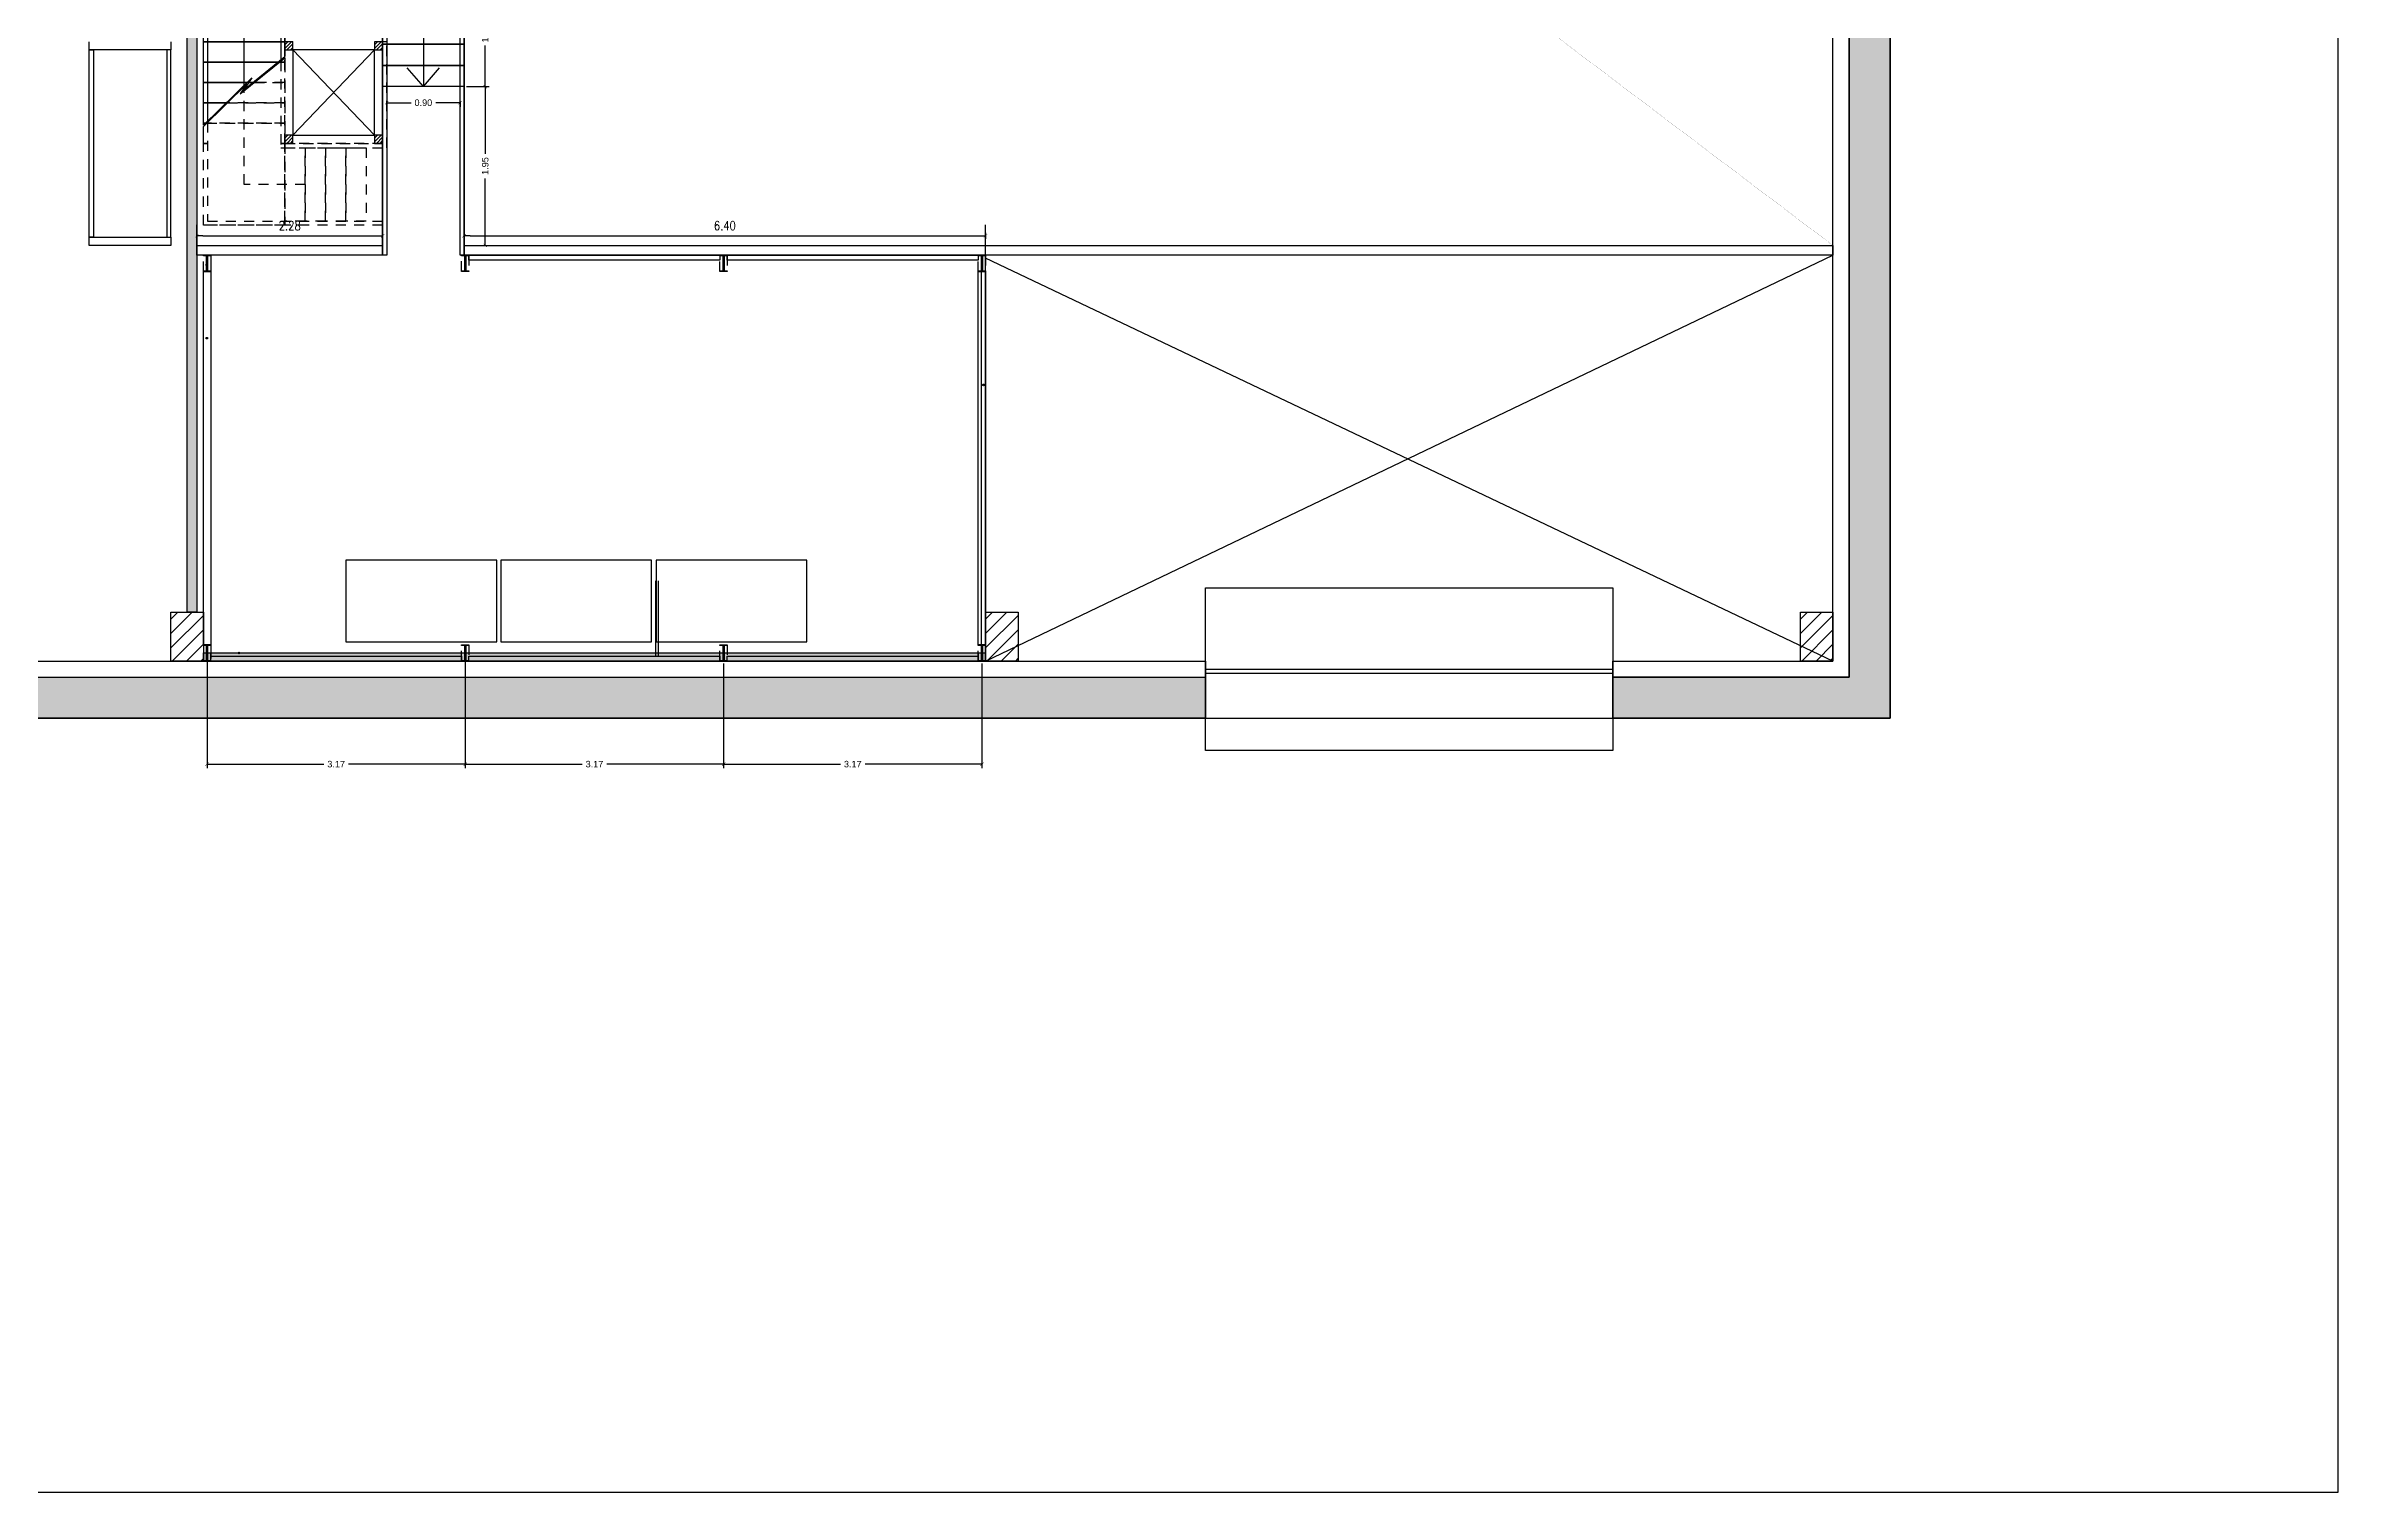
# Model space of a CAD drawing. Header units: millimetres. Extents: x 403 to 619, y 594 to 709.
# Drawn here: x 591.36 to 619.49, y 594.22 to 611.97 of the extents above; entities that cross this region are included whole.
import ezdxf

# ---------------------------------------------------------------- set-up
doc = ezdxf.new("R2010")
doc.units = ezdxf.units.MM
doc.linetypes.add('HIDDEN', pattern=[9.525, 6.35, -3.175])
doc.linetypes.add('HIDDEN2', pattern=[0.1875, 0.125, -0.0625])
for name, color, linetype in [('BASTIDOR', 5, 'Continuous'), ('Columnas metálicas', 2, 'Continuous'), ('COTAS', 6, 'Continuous'), ('Durlock', 30, 'Continuous'), ('Estructura metàlica', 3, 'Continuous'), ('Hatch', 252, 'Continuous'), ('Leyendas', 151, 'Continuous'), ('Mobiliario', 8, 'Continuous'), ('Parantes', 1, 'Continuous'), ('PROYECCIONES', 252, 'HIDDEN2'), ('Rejas', 3, 'Continuous'), ('VISTAS', 7, 'Continuous')]:
    doc.layers.add(name, color=color, linetype=linetype)
doc.layers.add('Muros', color=1, linetype='Continuous', lineweight=25)
doc.styles.add('RR', font='ROMANS.shx', dxfattribs={"width": 0.8})
doc.styles.add('STYLE3', font='swissl.ttf')
doc.dimstyles.new('ESCALA_50', dxfattribs={"dimtxt": 0.08, "dimasz": 0.04, "dimexe": 0.05, "dimexo": 0.03, "dimgap": 0.045, "dimtad": 0, "dimzin": 0, "dimdsep": 46, "dimtxsty": 'STYLE3', "dimblk": 'ARCHTICK', "dimcen": 0.045, "dimclrd": 44, "dimclre": 252, "dimclrt": 2, "dimaunit": 1, "dimadec": 0, "dimazin": 0, "dimtfac": 1, "dimtix": 1, "dimtmove": 1, "dimatfit": 3, "dimfxl": 0.05, "dimtolj": 1, "dimtzin": 0, "dimarcsym": 0})
doc.dimstyles.new('n-cota75', dxfattribs={"dimscale": 0.75, "dimtxt": 0.15, "dimasz": 0.1, "dimexe": 0.18, "dimexo": 0.0625, "dimgap": 0.09, "dimtad": 1, "dimzin": 4, "dimdsep": 46, "dimtxsty": 'RR', "dimblk1": 'COTA_N', "dimblk2": 'COTA_N', "dimsah": 1, "dimcen": 0.09, "dimclrd": 15, "dimclre": 8, "dimclrt": 256, "dimadec": 0, "dimazin": 0, "dimtfac": 1, "dimtix": 1, "dimtmove": 0, "dimatfit": 3, "dimldrblk": 'COTA_N', "dimfxl": 1, "dimtolj": 1, "dimtzin": 0, "dimarcsym": 0})

# ---------------------------------------------------------------- blocks, each defined once
blk = doc.blocks.new('COTA_N')
for p, q in [((-1, 0), (0, 0)), ((0, 0.5), (0, -0.5))]:
    blk.add_line(p, q)
at = {"const_width": 0.065}
blk.add_lwpolyline([(0.141421, 0.141421), (0.282843, 0.282843), (0, 0), (-0.141421, -0.141421), (-0.282843, -0.282843)], dxfattribs=at)
blk = doc.blocks.new('*D116')
at = {"layer": 'COTAS', "color": 8, "lineweight": -2}
for p, q in [((593.209582, 609.44779), (593.209582, 609.774791)), ((595.489618, 609.44779), (595.489618, 609.774791))]:
    blk.add_line(p, q, dxfattribs=at)
at = {"layer": 'COTAS', "color": 15, "lineweight": -2}
blk.add_line((593.284582, 609.639791), (595.414618, 609.639791), dxfattribs=at)
at = {"layer": 'Defpoints', "color": 0}
for p in [(593.209582, 609.400915), (595.489618, 609.639791), (595.489618, 609.400915)]:
    blk.add_point(p, dxfattribs=at)
at = {"layer": 'COTAS', "color": 15, "lineweight": -2, "xscale": 0.075, "yscale": 0.075, "zscale": 0.075, "rotation": 180}
blk.add_blockref('COTA_N', (593.209582, 609.639791), dxfattribs=at)
at = {"layer": 'COTAS', "color": 15, "lineweight": -2, "xscale": 0.075, "yscale": 0.075, "zscale": 0.075}
blk.add_blockref('COTA_N', (595.489618, 609.639791), dxfattribs=at)
at = {"layer": 'COTAS', "insert": (594.3496, 609.763541), "char_height": 0.1125, "attachment_point": 5, "style": 'RR'}
blk.add_mtext('\\A1;2.28', dxfattribs=at)
blk = doc.blocks.new('*D117')
at = {"layer": 'COTAS', "color": 8, "lineweight": -2}
for p, q in [((596.489546, 609.41029), (596.489546, 609.774791)), ((602.889582, 609.41029), (602.889582, 609.774791))]:
    blk.add_line(p, q, dxfattribs=at)
at = {"layer": 'COTAS', "color": 15, "lineweight": -2}
blk.add_line((596.564546, 609.639791), (602.814582, 609.639791), dxfattribs=at)
at = {"layer": 'Defpoints', "color": 0}
for p in [(602.889582, 609.639791), (596.489546, 609.363415), (602.889582, 609.363415)]:
    blk.add_point(p, dxfattribs=at)
at = {"layer": 'COTAS', "color": 15, "lineweight": -2, "xscale": 0.075, "yscale": 0.075, "zscale": 0.075, "rotation": 180}
blk.add_blockref('COTA_N', (596.489546, 609.639791), dxfattribs=at)
at = {"layer": 'COTAS', "color": 15, "lineweight": -2, "xscale": 0.075, "yscale": 0.075, "zscale": 0.075}
blk.add_blockref('COTA_N', (602.889582, 609.639791), dxfattribs=at)
at = {"layer": 'COTAS', "insert": (599.689564, 609.763541), "char_height": 0.1125, "attachment_point": 5, "style": 'RR'}
blk.add_mtext('\\A1;6.40', dxfattribs=at)
blk = doc.blocks.new('_ARCHTICK')
at = {"color": 0, "linetype": 'ByBlock', "const_width": 0.15}
blk.add_lwpolyline([(-0.5, -0.5), (0.5, 0.5)], dxfattribs=at)
blk = doc.blocks.new('*D120')
at = {"layer": 'COTAS', "color": 252, "lineweight": -2}
for p, q in [((596.504582, 604.390962), (596.504582, 603.105293)), ((599.674582, 604.391021), (599.674582, 603.105293))]:
    blk.add_line(p, q, dxfattribs=at)
at = {"layer": 'COTAS', "color": 44, "lineweight": -2}
for p, q in [((596.504582, 603.155293), (597.937916, 603.155293)), ((599.674582, 603.155293), (598.241249, 603.155293))]:
    blk.add_line(p, q, dxfattribs=at)
at = {"layer": 'Defpoints', "color": 0}
for p in [(596.504582, 604.420962), (599.674582, 604.421021), (599.674582, 603.155293)]:
    blk.add_point(p, dxfattribs=at)
at = {"layer": 'COTAS', "color": 44, "lineweight": -2, "xscale": 0.04, "yscale": 0.04, "zscale": 0.04, "rotation": 180}
blk.add_blockref('_ARCHTICK', (596.504582, 603.155293), dxfattribs=at)
at = {"layer": 'COTAS', "color": 44, "lineweight": -2, "xscale": 0.04, "yscale": 0.04, "zscale": 0.04}
blk.add_blockref('_ARCHTICK', (599.674582, 603.155293), dxfattribs=at)
at = {"layer": 'COTAS', "color": 2, "insert": (598.089582, 603.155293), "char_height": 0.08, "attachment_point": 5, "style": 'STYLE3'}
blk.add_mtext('\\A1;3.17', dxfattribs=at)
blk = doc.blocks.new('*D121')
at = {"layer": 'COTAS', "color": 252, "lineweight": -2}
for p, q in [((593.334582, 604.591191), (593.334582, 603.105293)), ((596.504582, 604.591203), (596.504582, 603.105293))]:
    blk.add_line(p, q, dxfattribs=at)
at = {"layer": 'COTAS', "color": 44, "lineweight": -2}
for p, q in [((593.334582, 603.155293), (594.767916, 603.155293)), ((596.504582, 603.155293), (595.071249, 603.155293))]:
    blk.add_line(p, q, dxfattribs=at)
at = {"layer": 'Defpoints', "color": 0}
for p in [(593.334582, 604.621191), (596.504582, 604.621203), (596.504582, 603.155293)]:
    blk.add_point(p, dxfattribs=at)
at = {"layer": 'COTAS', "color": 44, "lineweight": -2, "xscale": 0.04, "yscale": 0.04, "zscale": 0.04, "rotation": 180}
blk.add_blockref('_ARCHTICK', (593.334582, 603.155293), dxfattribs=at)
at = {"layer": 'COTAS', "color": 44, "lineweight": -2, "xscale": 0.04, "yscale": 0.04, "zscale": 0.04}
blk.add_blockref('_ARCHTICK', (596.504582, 603.155293), dxfattribs=at)
at = {"layer": 'COTAS', "color": 2, "insert": (594.919582, 603.155293), "char_height": 0.08, "attachment_point": 5, "style": 'STYLE3'}
blk.add_mtext('\\A1;3.17', dxfattribs=at)
blk = doc.blocks.new('escalera_PA')
at = {"layer": 'Parantes'}
h = blk.add_hatch(dxfattribs=at)
h.set_pattern_fill('ANSI31', color=256, style=0)
h.set_pattern_definition([(45, (-2545.56452, -1295.10474), (-0.0883883476, 0.0883883476), [])])
h.paths.add_polyline_path([(-0.000036, -1.745811), (0, 0.004189), (-3.2, 0.004189), (-3.2, -1.745811), (-1, -1.745811)])
at = {"layer": 'VISTAS'}
h = blk.add_hatch(dxfattribs=at)
h.set_pattern_fill('ANSI31', color=1, scale=0.25, style=0)
h.set_pattern_definition([(45, (-2545.561834, -1298.208893), (-0.0220970869, 0.0220970869), [])])
edge = h.paths.add_edge_path()
edge.add_line((0, -0.002688), (-0.1, -0.002688))
edge.add_line((-0.1, -0.002688), (-0.1, -0.102688))
edge.add_line((-0.1, -0.102688), (0, -0.102688))
edge.add_line((0, -0.102688), (0, 0))
h = blk.add_hatch(dxfattribs=at)
h.set_pattern_fill('ANSI31', color=1, scale=0.25, style=0)
h.set_pattern_definition([(45, (-2543.914522, -1298.20617), (-0.0220970869, 0.0220970869), [])])
edge = h.paths.add_edge_path()
edge.add_line((-0.000036, -1.647312), (-0.100036, -1.647312))
edge.add_line((-0.100036, -1.647312), (-0.100036, -1.75))
edge.add_line((-0.100036, -1.75), (-0.000036, -1.75))
edge.add_line((-0.000036, -1.75), (-0.000036, -1.644624))
h = blk.add_hatch(dxfattribs=at)
h.set_pattern_fill('ANSI31', color=1, scale=0.25, style=0)
h.set_pattern_definition([(45, (-2543.064522, -1296.108823), (-0.0220970869, 0.0220970869), [])])
edge = h.paths.add_edge_path()
edge.add_line((-2.10007, -2.5), (-2.20007, -2.5))
edge.add_line((-2.20007, -2.5), (-2.20007, -2.6))
edge.add_line((-2.20007, -2.6), (-2.10007, -2.6))
edge.add_line((-2.10007, -2.6), (-2.10007, -2.497312))
h = blk.add_hatch(dxfattribs=at)
h.set_pattern_fill('ANSI31', color=1, scale=0.25, style=0)
h.set_pattern_definition([(45, (-2543.064522, -1297.208787), (-0.0220970869, 0.0220970869), [])])
edge = h.paths.add_edge_path()
edge.add_line((-1.000106, -2.5), (-1.100106, -2.5))
edge.add_line((-1.100106, -2.5), (-1.100106, -2.6))
edge.add_line((-1.100106, -2.6), (-1.000106, -2.6))
edge.add_line((-1.000106, -2.6), (-1.000106, -2.497312))
h = blk.add_hatch(dxfattribs=at)
h.set_pattern_fill('ANSI31', color=1, scale=0.25, style=0)
h.set_pattern_definition([(45, (-2541.91721, -1296.108823), (-0.0220970869, 0.0220970869), [])])
edge = h.paths.add_edge_path()
edge.add_line((-2.10007, -3.647312), (-2.20007, -3.647312))
edge.add_line((-2.20007, -3.647312), (-2.20007, -3.747312))
edge.add_line((-2.20007, -3.747312), (-2.10007, -3.747312))
edge.add_line((-2.10007, -3.747312), (-2.10007, -3.644624))
h = blk.add_hatch(dxfattribs=at)
h.set_pattern_fill('ANSI31', color=1, scale=0.25, style=0)
h.set_pattern_definition([(45, (-2541.91721, -1297.208787), (-0.0220970869, 0.0220970869), [])])
edge = h.paths.add_edge_path()
edge.add_line((-1.000106, -3.647312), (-1.100106, -3.647312))
edge.add_line((-1.100106, -3.647312), (-1.100106, -3.747312))
edge.add_line((-1.100106, -3.747312), (-1.000106, -3.747312))
edge.add_line((-1.000106, -3.747312), (-1.000106, -3.644624))
at = {"layer": 'COTAS'}
for points in [[(-3.20007, -3.524081), (-2.607064, -2.942132), (-2.704925, -3.091539), (-2.20007, -2.682294)], [(-3.20007, -3.538092), (-2.666219, -3.014195), (-2.748387, -3.139643), (-2.20007, -2.695167)]]:
    blk.add_lwpolyline(points, dxfattribs=at)
at = {"layer": 'Parantes'}
blk.add_lwpolyline([(-0.000036, -1.75), (0, 0), (-3.2, 0), (-3.2, -1.75), (-1, -1.75), (-1, -1.75), (-0.000036, -1.75)], dxfattribs=at)
at = {"layer": 'Parantes', "color": 1}
for points in [[(0, -0.002688), (-0.1, -0.002688), (-0.1, -0.102688), (0, -0.102688), (0, 0), (0, 0)], [(-0.000036, -1.65), (-0.100036, -1.65), (-0.100036, -1.75), (-0.000036, -1.75), (-0.000036, -1.647312), (-0.000036, -1.647312)], [(-2.10007, -2.5), (-2.20007, -2.5), (-2.20007, -2.6), (-2.10007, -2.6), (-2.10007, -2.497312), (-2.10007, -2.497312)], [(-1.000106, -2.5), (-1.100106, -2.5), (-1.100106, -2.6), (-1.000106, -2.6), (-1.000106, -2.497312), (-1.000106, -2.497312)], [(-2.10007, -3.647312), (-2.20007, -3.647312), (-2.20007, -3.747312), (-2.10007, -3.747312), (-2.10007, -3.644624), (-2.10007, -3.644624)], [(-1.000106, -3.647312), (-1.100106, -3.647312), (-1.100106, -3.747312), (-1.000106, -3.747312), (-1.000106, -3.644624), (-1.000106, -3.644624)]]:
    blk.add_lwpolyline(points, dxfattribs=at)
at = {"layer": 'PROYECCIONES', "color": 252}
for points in [[(-2.25007, -2.735698), (-2.25007, -3.8), (-0.95007, -3.8), (-0.950179, -2.5), (-1, -2.5)], [(-1.000106, -2.5), (-1.00007, -3.75), (-2.20007, -3.75), (-2.20007, -2.695167)], [(-2.267714, -2.75), (-2.20007, -2.75), (-2.20007, -3), (-2.57612, -3)], [(-2.57612, -3), (-2.20007, -3), (-2.20007, -3.25), (-2.906505, -3.25)], [(-2.906505, -3.25), (-2.20007, -3.25), (-2.20007, -3.5), (-3.161254, -3.5)], [(-1.95007, -4.25), (-1.95007, -4.25), (-1.95007, -4.25), (-2.700041, -4.25), (-2.700041, -3.100453)], [(-3.150034, -3.75), (-3.20007, -3.75), (-3.20007, -3.538092)], [(-0.999964, -4.75), (-3.200036, -4.75), (-3.20005, -3.538072)], [(-3.161254, -3.5), (-2.20007, -3.5), (-2.20007, -3.75), (-2.25007, -3.75)], [(-3.150034, -3.488989), (-3.150034, -4.7), (-0.999964, -4.7)], [(-2.20007, -3.75), (-2.20007, -4.75), (-3.20007, -4.75), (-3.20007, -3.75), (-3.150034, -3.75)], [(-2.25007, -3.75), (-2.20007, -3.75)], [(-1.00007, -4.7), (-1.00007, -4.75), (-2.20007, -4.75), (-2.20007, -3.75), (-1.00007, -3.75)], [(-1.95007, -3.8), (-1.95007, -4.7), (-2.20007, -4.7), (-2.20007, -3.8), (-1.95007, -3.8)], [(-1.70007, -3.8), (-1.70007, -4.7), (-1.95007, -4.7), (-1.95007, -3.8), (-1.45007, -3.8)], [(-1.45007, -3.8), (-1.45007, -4.7), (-1.70007, -4.7), (-1.70007, -3.8), (-1.45007, -3.8)], [(-1.20007, -3.8), (-1.20007, -4.7), (-1.45007, -4.7), (-1.45007, -3.8), (-1.20007, -3.8)], [(-0.999964, -4.75), (-1.00007, -4.75), (-1.00007, -4.7)]]:
    blk.add_lwpolyline(points, dxfattribs=at)
at = {"layer": 'Rejas'}
for points in [[(-0.999964, -1.75), (-0.949964, -1.75), (-0.949964, -5.12), (-0.999964, -5.12)], [(-0.050036, -1.75), (-0.000036, -1.75), (-0.000036, -5.12), (-0.050036, -5.12)]]:
    blk.add_lwpolyline(points, close=True, dxfattribs=at)
at = {"layer": 'VISTAS', "color": 2}
for points in [[(-3.20005, -3.524061), (-3.20007, -1.75), (-3.150034, -1.75), (-3.150034, -3.474978)], [(-3.20007, -1.75), (-2.20007, -1.75), (-2.20007, -2), (-3.20007, -2), (-3.20007, -1.75)], [(-2.20007, -2.682294), (-2.20007, -1.75), (-2.25007, -1.75), (-2.25007, -2.722825)], [(-0.999964, -1.75), (-0.000036, -1.75), (-0.000036, -2.01), (-0.999964, -2.01), (-0.999964, -1.75)], [(-3.20007, -2), (-2.20007, -2), (-2.20007, -2.25), (-3.20007, -2.25), (-3.20007, -2)], [(-3.20007, -2.25), (-2.20007, -2.25), (-2.20007, -2.5), (-3.20007, -2.5), (-3.20007, -2.25)], [(-0.999964, -2.01), (-0.000036, -2.01), (-0.000036, -2.27), (-0.999964, -2.27), (-0.999964, -2.01)], [(-3.20007, -2.5), (-2.20007, -2.5), (-2.20007, -2.682294)], [(-2.283594, -2.75), (-3.20007, -2.75), (-3.20007, -2.5)], [(-0.999964, -2.27), (-0.000036, -2.27), (-0.000036, -2.53), (-0.999964, -2.53), (-0.999964, -2.27)], [(-0.999964, -2.53), (-0.000036, -2.53), (-0.000036, -2.79), (-0.999964, -2.79), (-0.999964, -2.53)], [(-3.20007, -2.75), (-2.283594, -2.75)], [(-2.666032, -3), (-3.20007, -3), (-3.20007, -2.75)], [(-2.20007, -2.695167), (-2.20007, -2.75), (-2.267714, -2.75)], [(-0.999964, -2.79), (-0.000036, -2.79), (-0.000036, -3.05), (-0.999964, -3.05), (-0.999964, -2.79)], [(-3.20007, -3), (-2.666032, -3)], [(-2.920782, -3.25), (-3.20007, -3.25), (-3.20007, -3)], [(-2.592, -3), (-2.644967, -3)], [(-2.644967, -3), (-2.592, -3)], [(-3.20007, -3.25), (-2.920782, -3.25)], [(-3.175532, -3.5), (-3.20007, -3.5), (-3.20007, -3.25)], [(-3.20007, -3.5), (-3.175532, -3.5)], [(-3.20007, -3.524081), (-3.20007, -3.5)]]:
    blk.add_lwpolyline(points, dxfattribs=at)
at = {"layer": 'VISTAS', "color": 1}
for points in [[(-2.70007, -1.75), (-2.900063, -1.98)], [(-2.70007, -1.75), (-2.500099, -1.98)], [(-2.700041, -3.033375), (-2.700041, -1.750033)], [(-0.500177, -1.75), (-0.500177, -3.05)], [(-2.700041, -3.065832), (-2.700041, -3.047386)], [(-2.700041, -3.08758), (-2.700041, -3.084083)], [(-0.500177, -3.05), (-0.700169, -2.82)], [(-0.500177, -3.05), (-0.300205, -2.82)]]:
    blk.add_lwpolyline(points, dxfattribs=at)
at = {"layer": 'VISTAS'}
for points in [[(-1.100106, -2.6), (-2.10007, -2.6), (-2.10007, -3.644624), (-1.100106, -3.647312), (-1.100106, -2.6)], [(-1.100106, -2.6), (-2.10007, -3.644624)], [(-2.10007, -2.6), (-1.100106, -3.647312)]]:
    blk.add_lwpolyline(points, dxfattribs=at)
blk = doc.blocks.new('*D123')
at = {"layer": 'COTAS', "color": 252, "lineweight": -2}
for p, q in [((599.674582, 604.391021), (599.674582, 603.105293)), ((602.844582, 604.391057), (602.844582, 603.105293))]:
    blk.add_line(p, q, dxfattribs=at)
at = {"layer": 'COTAS', "color": 44, "lineweight": -2}
for p, q in [((599.674582, 603.155293), (601.107916, 603.155293)), ((602.844582, 603.155293), (601.411249, 603.155293))]:
    blk.add_line(p, q, dxfattribs=at)
at = {"layer": 'Defpoints', "color": 0}
for p in [(599.674582, 604.421021), (602.844582, 604.421057), (602.844582, 603.155293)]:
    blk.add_point(p, dxfattribs=at)
at = {"layer": 'COTAS', "color": 44, "lineweight": -2, "xscale": 0.04, "yscale": 0.04, "zscale": 0.04, "rotation": 180}
blk.add_blockref('_ARCHTICK', (599.674582, 603.155293), dxfattribs=at)
at = {"layer": 'COTAS', "color": 44, "lineweight": -2, "xscale": 0.04, "yscale": 0.04, "zscale": 0.04}
blk.add_blockref('_ARCHTICK', (602.844582, 603.155293), dxfattribs=at)
at = {"layer": 'COTAS', "color": 2, "insert": (601.259582, 603.155293), "char_height": 0.08, "attachment_point": 5, "style": 'STYLE3'}
blk.add_mtext('\\A1;3.17', dxfattribs=at)
blk = doc.blocks.new('IPN_20')
for points in [[(0.045, 0.0075), (0.045, 0), (-0.045, 0), (-0.045, 0.0075), (-0.00565, 0.012), (-0.00565, 0.188), (-0.045, 0.1925), (-0.045, 0.2), (0.045, 0.2), (0.045, 0.1925), (0.00565, 0.188), (0.00565, 0.012), (0.045, 0.0075)], [(-0.00565, 0.2), (0.00565, 0.2)], [(0.00565, 0), (-0.00565, 0)]]:
    blk.add_lwpolyline(points)
blk = doc.blocks.new('*D124')
at = {"layer": 'COTAS', "color": 252, "lineweight": -2}
for p, q in [((596.519546, 612.770863), (596.798897, 612.770863)), ((596.519546, 611.470915), (596.798897, 611.470915))]:
    blk.add_line(p, q, dxfattribs=at)
at = {"layer": 'COTAS', "color": 44, "lineweight": -2}
for p, q in [((596.748897, 612.770863), (596.748897, 612.265889)), ((596.748897, 611.470915), (596.748897, 611.975889))]:
    blk.add_line(p, q, dxfattribs=at)
at = {"layer": 'Defpoints', "color": 0}
for p in [(596.489546, 612.770863), (596.489546, 611.470915), (596.748897, 611.470915)]:
    blk.add_point(p, dxfattribs=at)
at = {"layer": 'COTAS', "color": 44, "lineweight": -2, "xscale": 0.04, "yscale": 0.04, "zscale": 0.04}
for p, rotation in [((596.748897, 612.770863), 90), ((596.748897, 611.470915), 270)]:
    blk.add_blockref('_ARCHTICK', p, dxfattribs=dict(at, rotation=rotation))
at = {"layer": 'COTAS', "color": 2, "insert": (596.748897, 612.120889), "char_height": 0.08, "attachment_point": 5, "rotation": 90, "style": 'STYLE3'}
blk.add_mtext('\\A1;1.30', dxfattribs=at)
blk = doc.blocks.new('*D125')
at = {"layer": 'COTAS', "color": 252, "lineweight": -2}
for p, q in [((596.519546, 611.470915), (596.798897, 611.470915)), ((596.519546, 609.520915), (596.798897, 609.520915))]:
    blk.add_line(p, q, dxfattribs=at)
at = {"layer": 'COTAS', "color": 44, "lineweight": -2}
for p, q in [((596.748897, 611.470915), (596.748897, 610.647582)), ((596.748897, 609.520915), (596.748897, 610.344248))]:
    blk.add_line(p, q, dxfattribs=at)
at = {"layer": 'Defpoints', "color": 0}
for p in [(596.489546, 611.470915), (596.489546, 609.520915), (596.748897, 609.520915)]:
    blk.add_point(p, dxfattribs=at)
at = {"layer": 'COTAS', "color": 44, "lineweight": -2, "xscale": 0.04, "yscale": 0.04, "zscale": 0.04}
for p, rotation in [((596.748897, 611.470915), 90), ((596.748897, 609.520915), 270)]:
    blk.add_blockref('_ARCHTICK', p, dxfattribs=dict(at, rotation=rotation))
at = {"layer": 'COTAS', "color": 2, "insert": (596.748897, 610.495915), "char_height": 0.08, "attachment_point": 5, "rotation": 90, "style": 'STYLE3'}
blk.add_mtext('\\A1;1.95', dxfattribs=at)
blk = doc.blocks.new('*D126')
at = {"layer": 'COTAS', "color": 252, "lineweight": -2}
for p, q in [((595.539639, 611.288216), (595.539639, 611.222826)), ((596.439546, 611.288206), (596.439546, 611.222826))]:
    blk.add_line(p, q, dxfattribs=at)
at = {"layer": 'COTAS', "color": 44, "lineweight": -2}
for p, q in [((595.539639, 611.272826), (595.837926, 611.272826)), ((596.439546, 611.272826), (596.141259, 611.272826))]:
    blk.add_line(p, q, dxfattribs=at)
at = {"layer": 'Defpoints', "color": 0}
for p in [(595.539639, 611.318216), (595.539639, 611.272826), (596.439546, 611.318206)]:
    blk.add_point(p, dxfattribs=at)
at = {"layer": 'COTAS', "color": 44, "lineweight": -2, "xscale": 0.04, "yscale": 0.04, "zscale": 0.04, "rotation": 180}
blk.add_blockref('_ARCHTICK', (595.539639, 611.272826), dxfattribs=at)
at = {"layer": 'COTAS', "color": 44, "lineweight": -2, "xscale": 0.04, "yscale": 0.04, "zscale": 0.04}
blk.add_blockref('_ARCHTICK', (596.439546, 611.272826), dxfattribs=at)
at = {"layer": 'COTAS', "color": 2, "insert": (595.989593, 611.272826), "char_height": 0.08, "attachment_point": 5, "style": 'STYLE3'}
blk.add_mtext('\\A1;0.90', dxfattribs=at)

msp = doc.modelspace()

# ---------------------------------------------------------------- hatches: boundary and pattern name
h = msp.add_hatch(color=1)
h.paths.add_polyline_path([(593.089582, 605.710915), (593.209582, 605.710915), (593.209582, 614.420915), (593.089582, 614.420915)])
h.paths.add_polyline_path([(593.209582, 605.710915), (593.089582, 605.710915), (593.089582, 605.020915), (593.209582, 605.020915)])
h = msp.add_hatch()
h.set_pattern_fill('ANSI31', color=253, style=0)
h.set_pattern_definition([(45, (579.71121, 569.83616), (-0.08838835, 0.08838835), [])])
h.paths.add_polyline_path([(592.889582, 604.420915), (592.889582, 605.020915), (593.289582, 605.020915), (593.289582, 604.420915)])
h = msp.add_hatch()
h.set_pattern_fill('ANSI31', color=253, style=0)
h.set_pattern_definition([(45, (589.71121, 569.83616), (-0.08838835, 0.08838835), [])])
h.paths.add_polyline_path([(602.889582, 604.420915), (602.889582, 605.020915), (603.289582, 605.020915), (603.289582, 604.420915)])
h = msp.add_hatch()
h.set_pattern_fill('ANSI31', color=253, style=0)
h.set_pattern_definition([(45, (599.71121, 569.83616), (-0.08838835, 0.08838835), [])])
h.paths.add_polyline_path([(612.889582, 604.420915), (612.889582, 605.020915), (613.289582, 605.020915), (613.289582, 604.420915)])
at = {"layer": 'COTAS'}
h = msp.add_hatch(dxfattribs=at)
h.set_pattern_fill('HONEY', color=252, scale=0.02)
h.set_pattern_definition([(0, (-3208.56471, -575.702), (0.09525, 0.0549926129), [0.0635, -0.127]), (120, (-3208.56471, -575.702), (-0.0952499998, 0.05499261326), [0.0635, -0.127]), (60, (-3208.56471, -575.702), (2e-10, 0.10998522616), [-0.127, 0.0635])])
h.paths.add_polyline_path([(602.889582, 604.520915), (593.289582, 604.520915), (593.289582, 604.420915), (602.889582, 604.420915)])
h = msp.add_hatch(dxfattribs=at)
h.set_pattern_fill('HONEY', color=252, scale=0.02)
h.set_pattern_definition([(0, (-3208.56471, -575.701857), (0.09525, 0.0549926129), [0.0635, -0.127]), (120, (-3208.56471, -575.701857), (-0.0952499998, 0.05499261326), [0.0635, -0.127]), (60, (-3208.56471, -575.701857), (2e-10, 0.10998522616), [-0.127, 0.0635])])
h.paths.add_polyline_path([(602.799582, 604.421057), (602.799582, 604.521057), (593.379582, 604.521057), (593.379582, 604.421057)])
at = {"layer": 'Hatch'}
h = msp.add_hatch(color=256, dxfattribs=at)
h.dxf.hatch_style = 1
h.paths.add_polyline_path([(610.589582, 603.720915), (610.589582, 604.220915), (613.489582, 604.220915), (613.489582, 672.320915), (610.873271, 672.320915), (610.873271, 672.820915), (613.989582, 672.820915), (613.989582, 603.720915)])
h = msp.add_hatch(color=256, dxfattribs=at)
h.dxf.hatch_style = 1
h.paths.add_polyline_path([(571.739582, 604.220915), (605.589582, 604.220915), (605.589582, 603.720915), (571.739582, 603.720915)])
at = {"layer": 'Leyendas'}
h = msp.add_hatch(color=256, dxfattribs=at)
h.dxf.hatch_style = 1
edge = h.paths.add_edge_path()
edge.add_arc((593.330825, 609.282218), 0.009954, 0, 360)
h = msp.add_hatch(color=256, dxfattribs=at)
h.dxf.hatch_style = 1
edge = h.paths.add_edge_path()
edge.add_arc((593.332369, 608.383152), 0.009954, 0, 360)
h = msp.add_hatch(color=256, dxfattribs=at)
h.dxf.hatch_style = 1
edge = h.paths.add_edge_path()
edge.add_arc((602.863221, 607.810003), 0.009954, 0, 360)
h = msp.add_hatch(color=256, dxfattribs=at)
h.dxf.hatch_style = 1
edge = h.paths.add_edge_path()
edge.add_arc((593.727901, 604.519995), 0.009954, 0, 360)

# ---------------------------------------------------------------- linework, layer by layer
at = {"color": 253}
for p, q in [((619.489582, 594.220915), (619.489582, 692.790915)), ((613.989582, 603.720915), (613.989582, 672.820915)), ((613.289582, 604.420915), (613.289582, 672.120915)), ((613.489582, 604.220915), (613.489582, 672.320915)), ((605.589582, 605.320915), (610.589582, 605.320915)), ((605.589582, 603.320915), (605.589582, 605.320915)), ((610.589582, 605.320915), (610.589582, 603.320915)), ((605.589582, 604.320915), (610.589582, 604.320915)), ((610.589582, 604.420915), (613.289582, 604.420915)), ((605.589582, 604.270915), (610.589582, 604.270915)), ((610.589582, 604.220915), (613.489582, 604.220915)), ((538.789582, 603.720915), (613.989582, 603.720915)), ((610.589582, 603.320915), (605.589582, 603.320915)), ((529.589582, 594.220915), (619.489582, 594.220915))]:
    msp.add_line(p, q, dxfattribs=at)
msp.add_line((571.739582, 604.220915), (605.589582, 604.220915))
for points in [[(610.589582, 603.720915), (610.589582, 604.220915), (613.489582, 604.220915), (613.489582, 672.320915), (610.873271, 672.320915), (610.873271, 672.820915), (613.989582, 672.820915), (613.989582, 603.720915), (610.589582, 603.720915), (610.589582, 604.220915)], [(613.489582, 672.320915), (613.489582, 604.220915), (610.589582, 604.220915), (610.589582, 604.420915), (613.289582, 604.420915), (613.289582, 672.120915)], [(602.889582, 604.420915), (613.289582, 609.400915)], [(602.889582, 604.620915), (602.889582, 609.400915)], [(602.839582, 604.620915), (602.839582, 609.300915)], [(613.289582, 604.420915), (602.889582, 609.363415)], [(571.739582, 604.220915), (605.589582, 604.220915), (605.589582, 603.720915), (571.739582, 603.720915), (571.739582, 604.220915)]]:
    msp.add_lwpolyline(points)
for points in [[(593.289582, 609.200915), (593.379582, 609.200915), (593.379582, 604.621191), (593.289582, 604.621191)], [(602.799582, 609.200915), (602.889582, 609.200915), (602.889582, 604.621191), (602.799582, 604.621191)]]:
    msp.add_lwpolyline(points, close=True)
for points in [[(602.889582, 604.420915), (602.889582, 605.020915), (603.289582, 605.020915), (603.289582, 604.420915), (602.889582, 604.420915)], [(612.889582, 604.420915), (612.889582, 605.020915), (613.289582, 605.020915), (613.289582, 604.420915), (612.889582, 604.420915)]]:
    msp.add_lwpolyline(points, dxfattribs=at)
at = {"layer": 'BASTIDOR', "color": 253}
for p, q in [((591.889582, 611.920915), (591.889582, 612.020915)), ((592.889582, 611.920915), (591.889582, 611.920915)), ((591.889582, 609.620915), (591.889582, 611.920915)), ((591.889582, 611.920915), (591.939582, 611.920915)), ((591.939582, 611.920915), (591.939582, 609.620915)), ((592.839582, 611.920915), (592.839582, 609.620915)), ((592.889582, 611.920915), (592.839582, 611.920915)), ((592.889582, 612.020915), (592.889582, 611.920915)), ((592.889582, 609.620915), (592.889582, 611.920915)), ((591.939582, 609.620915), (591.889582, 609.620915)), ((591.889582, 609.520915), (591.889582, 609.620915)), ((591.889582, 609.620915), (592.889582, 609.620915)), ((592.889582, 609.520915), (591.889582, 609.520915)), ((592.839582, 609.620915), (592.889582, 609.620915)), ((592.889582, 609.620915), (592.889582, 609.520915))]:
    msp.add_line(p, q, dxfattribs=at)
at = {"layer": 'Columnas metálicas'}
for points in [[(602.889582, 604.520915), (602.889582, 609.400915), (596.489512, 609.400915), (596.489546, 612.770915), (595.489618, 612.770915), (595.489512, 609.400915), (593.209582, 609.400915), (593.209582, 605.020915), (593.289582, 605.020915), (593.289582, 604.420915), (602.889582, 604.420915), (602.889582, 604.520915)], [(595.489512, 609.520915), (595.489512, 609.400915), (593.209582, 609.400915), (593.209582, 609.520915), (595.489512, 609.520915)]]:
    msp.add_lwpolyline(points, dxfattribs=at)
msp.add_lwpolyline([(596.489512, 609.520915), (613.289582, 609.520915), (613.289582, 609.400915), (596.489512, 609.400915)], close=True, dxfattribs=at)
at = {"layer": 'COTAS', "linetype": 'HIDDEN', "const_width": 0.0015}
msp.add_lwpolyline([(613.289582, 609.520915), (561.739582, 648.477068)], dxfattribs=at)
at = {"layer": 'Durlock'}
for points in [[(602.889582, 604.420915), (593.289582, 604.420915), (593.289582, 604.520915), (602.889582, 604.520915)], [(602.799582, 604.421057), (593.379582, 604.421057), (593.379582, 604.521057), (602.799582, 604.521057)]]:
    msp.add_lwpolyline(points, close=True, dxfattribs=at)
at = {"layer": 'Estructura metàlica', "linetype": 'HIDDEN2'}
for points in [[(593.379582, 609.200915), (593.289582, 609.200915), (593.289582, 609.400915), (593.379582, 609.400915)], [(596.549582, 609.204712), (596.459582, 609.204712), (596.459582, 609.400962), (596.549582, 609.400962)], [(599.719582, 609.200915), (599.629582, 609.200915), (599.629582, 609.400915), (599.719582, 609.400915)], [(602.889582, 609.200915), (602.799582, 609.200915), (602.799582, 609.400915), (602.889582, 609.400915)], [(596.549582, 604.420962), (596.459582, 604.420962), (596.459582, 604.620962), (596.549582, 604.620962)], [(599.719582, 604.421021), (599.629582, 604.421021), (599.629582, 604.621021), (599.719582, 604.621021)], [(602.889582, 604.421057), (602.799582, 604.421057), (602.799582, 604.621057), (602.889582, 604.621057)]]:
    msp.add_lwpolyline(points, close=True, dxfattribs=at)
at = {"layer": 'Estructura metàlica'}
msp.add_lwpolyline([(593.379582, 609.371057), (593.379582, 604.450915)], dxfattribs=at)
for points in [[(596.549582, 609.401198), (599.629582, 609.401198), (599.629582, 609.341198), (596.549582, 609.341198)], [(599.719582, 609.401057), (602.799582, 609.401057), (602.799582, 609.341057), (599.719582, 609.341057)], [(593.379582, 604.480915), (596.459582, 604.480915), (596.459582, 604.420915), (593.379582, 604.420915)], [(596.549582, 604.481057), (599.629582, 604.481057), (599.629582, 604.421057), (596.549582, 604.421057)], [(599.719582, 604.480915), (602.799582, 604.480915), (602.799582, 604.420915), (599.719582, 604.420915)]]:
    msp.add_lwpolyline(points, close=True, dxfattribs=at)
at = {"layer": 'Leyendas'}
for centre in [(593.330825, 609.282218), (593.332369, 608.383152), (602.863221, 607.810003), (593.727901, 604.519995)]:
    msp.add_circle(centre, 0.009954, dxfattribs=at)
at = {"layer": 'Mobiliario'}
for points in [[(596.890036, 605.657907), (595.040036, 605.657907), (595.040036, 604.657907), (596.890036, 604.657907), (596.890036, 605.657907)], [(598.790036, 605.657907), (596.940036, 605.657907), (596.940036, 604.657907), (598.790036, 604.657907), (598.790036, 605.657907)], [(600.697289, 605.657907), (598.847289, 605.657907), (598.847289, 604.657907), (600.697289, 604.657907), (600.697289, 605.657907)]]:
    msp.add_lwpolyline(points, dxfattribs=at)
at = {"layer": 'Muros'}
msp.add_line((571.739582, 604.420915), (605.589582, 604.420915), dxfattribs=at)
for points in [[(593.089582, 605.020915), (593.089582, 614.420915), (593.209582, 614.420915), (593.209582, 605.020915), (593.089582, 605.020915)], [(592.889582, 604.420915), (592.889582, 605.020915), (593.289582, 605.020915), (593.289582, 604.420915), (592.889582, 604.420915)], [(605.589582, 604.420915), (605.589582, 603.720915)]]:
    msp.add_lwpolyline(points, dxfattribs=at)
at = {"layer": 'Rejas'}
for p, q in [((598.844582, 604.481056), (598.844582, 605.405085)), ((598.874582, 604.481056), (598.874582, 605.405085))]:
    msp.add_line(p, q, dxfattribs=at)

# ---------------------------------------------------------------- block references
at = {"layer": 'Estructura metàlica'}
for p in [(593.334582, 609.200915), (596.504582, 609.200962), (599.674582, 609.201021), (602.844582, 609.201057), (593.334582, 604.420915), (596.504582, 604.420915), (599.674582, 604.421021), (602.844582, 604.421057)]:
    msp.add_blockref('IPN_20', p, dxfattribs=at)
at = {"layer": 'Rejas'}
msp.add_blockref('escalera_PA', (596.489582, 614.520915), dxfattribs=at)

# ---------------------------------------------------------------- dimensions: what is measured, and where the dimension line sits
at = {"layer": 'COTAS'}
for base, p1, p2, picture, middle in [((596.748897, 611.470915), (596.489546, 612.770863), (596.489546, 611.470915), '*D124', (596.748897, 612.120889)), ((596.748897, 609.520915), (596.489546, 611.470915), (596.489546, 609.520915), '*D125', (596.748897, 610.495915))]:
    dim = msp.add_linear_dim(base=base, p1=p1, p2=p2, angle=90, dimstyle='ESCALA_50', dxfattribs=at)
    dim.commit()
    dim.dimension.update_dxf_attribs({"geometry": picture, "text_midpoint": middle})
for base, p1, p2, dimstyle, picture, middle in [((595.539639, 611.272826), (596.439546, 611.318206), (595.539639, 611.318216), 'ESCALA_50', '*D126', (595.989593, 611.272826)), ((595.489618, 609.639791), (593.209582, 609.400915), (595.489618, 609.400915), 'n-cota75', '*D116', (594.3496, 609.763541)), ((602.889582, 609.639791), (596.489546, 609.363415), (602.889582, 609.363415), 'n-cota75', '*D117', (599.689564, 609.763541)), ((596.504582, 603.155293), (593.334582, 604.621191), (596.504582, 604.621203), 'ESCALA_50', '*D121', (594.919582, 603.155293)), ((599.674582, 603.155293), (596.504582, 604.420962), (599.674582, 604.421021), 'ESCALA_50', '*D120', (598.089582, 603.155293)), ((602.844582, 603.155293), (599.674582, 604.421021), (602.844582, 604.421057), 'ESCALA_50', '*D123', (601.259582, 603.155293))]:
    dim = msp.add_linear_dim(base=base, p1=p1, p2=p2, dimstyle=dimstyle, dxfattribs=at)
    dim.commit()
    dim.dimension.update_dxf_attribs({"geometry": picture, "text_midpoint": middle})

doc.saveas('drawing.dxf')
